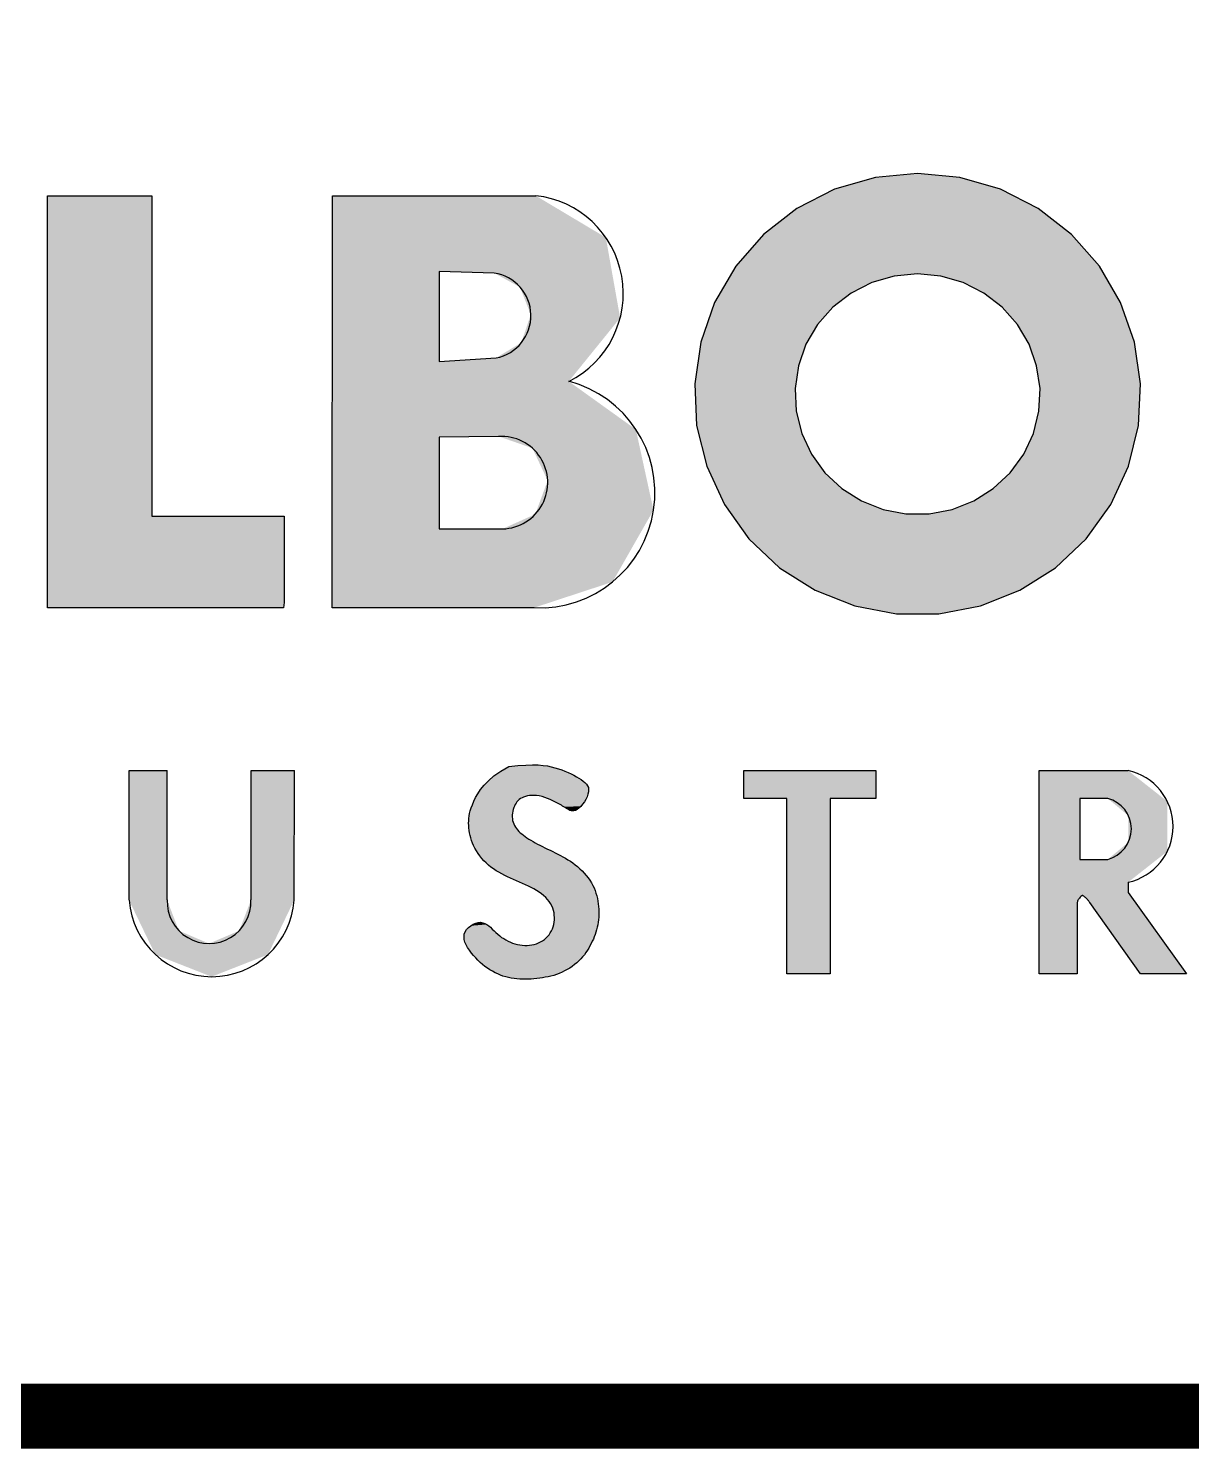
# Model space of a CAD drawing. Header units: feet. Extents: x -46890 to -45898, y -3252 to -1955.
# Drawn here: x -46049.26 to -46040.35, y -2241.33 to -2230.46 of the extents above; entities that cross this region are included whole.
import ezdxf

# ---------------------------------------------------------------- set-up
doc = ezdxf.new("R2010")
doc.units = ezdxf.units.FT
doc.header["$MEASUREMENT"] = 0
doc.layers.add('62_FORMATO', color=2, linetype='Continuous')
doc.layers.add('FORMATO', color=8, linetype='Continuous')

# ---------------------------------------------------------------- blocks, each defined once
blk = doc.blocks.new('*U20')
at = {"layer": 'FORMATO', "linetype": 'Continuous', "extrusion": (0, 0, -1)}
for points in [[(-213.6582, 7.592), (-213.506, 8.1089), (-213.6582, 8.1089)], [(-213.506, 8.1089), (-213.6582, 7.592), (-213.506, 7.592)], [(-214.1656, 7.592), (-213.993, 8.1089), (-214.1659, 8.1089)], [(-213.993, 8.1089), (-214.1656, 7.592), (-213.993, 7.592)], [(-214.9895, 8.1058), (-215.2584, 8.1009), (-214.9628, 8.0869)], [(-215.0214, 8.125), (-215.1913, 8.1238), (-214.9895, 8.1058)], [(-215.1913, 8.1238), (-215.2056, 8.12), (-214.9895, 8.1058)], [(-215.2056, 8.12), (-215.2195, 8.1158), (-214.9895, 8.1058)], [(-215.2195, 8.1158), (-215.2329, 8.1112), (-214.9895, 8.1058)], [(-215.2329, 8.1112), (-215.2459, 8.1062), (-214.9895, 8.1058)], [(-215.2459, 8.1062), (-215.2584, 8.1009), (-214.9895, 8.1058)], [(-215.0583, 8.1284), (-215.176, 8.1268), (-215.0214, 8.125)], [(-215.176, 8.1268), (-215.1913, 8.1238), (-215.0214, 8.125)], [(-215.0897, 8.1304), (-215.1589, 8.1292), (-215.0583, 8.1284)], [(-215.1589, 8.1292), (-215.176, 8.1268), (-215.0583, 8.1284)], [(-215.1165, 8.1311), (-215.1393, 8.1306), (-215.0897, 8.1304)], [(-215.1393, 8.1306), (-215.1589, 8.1292), (-215.0897, 8.1304)], [(-215.9597, 8.1089), (-216.1321, 7.9973), (-215.9597, 7.9973)], [(-216.1321, 7.9973), (-215.9597, 8.1089), (-216.4873, 8.1089)], [(-216.4873, 8.1089), (-216.3049, 7.9973), (-216.1321, 7.9973)], [(-216.4873, 8.1089), (-216.4873, 7.9973), (-216.3049, 7.9973)], [(-217.1385, 8.1089), (-217.3008, 7.9973), (-217.1385, 7.2972)], [(-217.3008, 7.9973), (-217.1385, 8.1089), (-217.4936, 8.1089)], [(-217.4936, 8.1089), (-217.4125, 7.9973), (-217.3008, 7.9973)], [(-217.4936, 8.1089), (-217.6504, 7.9855), (-217.4125, 7.9973)], [(-214.9233, 8.0502), (-215.3364, 8.0479), (-214.9091, 8.0328)], [(-215.3364, 8.0479), (-215.3393, 8.0406), (-214.9091, 8.0328)], [(-214.941, 8.0683), (-215.3192, 8.0668), (-214.9233, 8.0502)], [(-215.3192, 8.0668), (-215.3262, 8.0608), (-214.9233, 8.0502)], [(-215.3262, 8.0608), (-215.3319, 8.0546), (-214.9233, 8.0502)], [(-215.3319, 8.0546), (-215.3364, 8.0479), (-214.9233, 8.0502)], [(-214.9628, 8.0869), (-215.2923, 8.084), (-214.941, 8.0683)], [(-215.2923, 8.084), (-215.3021, 8.0783), (-214.941, 8.0683)], [(-215.3021, 8.0783), (-215.3111, 8.0726), (-214.941, 8.0683)], [(-215.3111, 8.0726), (-215.3192, 8.0668), (-214.941, 8.0683)], [(-215.2584, 8.1009), (-215.2704, 8.0954), (-214.9628, 8.0869)], [(-215.2704, 8.0954), (-215.2817, 8.0898), (-214.9628, 8.0869)], [(-215.2817, 8.0898), (-215.2923, 8.084), (-214.9628, 8.0869)], [(-214.8892, 8.0004), (-215.0745, 7.9998), (-214.8822, 7.9858)], [(-215.0745, 7.9998), (-215.0686, 7.9965), (-214.8822, 7.9858)], [(-215.0686, 7.9965), (-215.0633, 7.9928), (-214.8822, 7.9858)], [(-215.0633, 7.9928), (-215.0585, 7.9886), (-214.8822, 7.9858)], [(-214.8979, 8.0161), (-215.1137, 8.0093), (-214.8892, 8.0004)], [(-215.1137, 8.0093), (-215.1047, 8.0085), (-214.8892, 8.0004)], [(-215.1047, 8.0085), (-215.0962, 8.0071), (-214.8892, 8.0004)], [(-215.0962, 8.0071), (-215.0883, 8.0051), (-214.8892, 8.0004)], [(-215.0883, 8.0051), (-215.0811, 8.0027), (-214.8892, 8.0004)], [(-215.0811, 8.0027), (-215.0745, 7.9998), (-214.8892, 8.0004)], [(-214.9091, 8.0328), (-215.3407, 8.0326), (-214.8979, 8.0161)], [(-215.3407, 8.0326), (-215.3404, 8.0239), (-214.8979, 8.0161)], [(-215.3404, 8.0239), (-215.3382, 8.0143), (-214.8979, 8.0161)], [(-214.8979, 8.0161), (-215.3382, 8.0143), (-215.1232, 8.0094)], [(-214.8979, 8.0161), (-215.1232, 8.0094), (-215.1137, 8.0093)], [(-215.3393, 8.0406), (-215.3407, 8.0326), (-214.9091, 8.0328)], [(-215.3382, 8.0143), (-215.3345, 8.0041), (-215.1232, 8.0094)], [(-215.1232, 8.0094), (-215.3345, 8.0041), (-215.1332, 8.0087)], [(-215.1332, 8.0087), (-215.3345, 8.0041), (-215.1435, 8.0072)], [(-215.1435, 8.0072), (-215.3345, 8.0041), (-215.1542, 8.0048)], [(-215.1542, 8.0048), (-215.3345, 8.0041), (-215.1652, 8.0014)], [(-215.3345, 8.0041), (-215.3295, 7.9938), (-215.1652, 8.0014)], [(-215.1652, 8.0014), (-215.3295, 7.9938), (-215.1763, 7.9973)], [(-215.1763, 7.9973), (-215.3295, 7.9938), (-215.1872, 7.9927)], [(-215.3295, 7.9938), (-215.3235, 7.9837), (-215.1872, 7.9927)], [(-215.1872, 7.9927), (-215.3235, 7.9837), (-215.1977, 7.9879)], [(-216.3049, 7.9973), (-216.3046, 7.2973), (-216.1321, 7.2973)], [(-216.1321, 7.9973), (-216.3049, 7.9973), (-216.1321, 7.2973)], [(-217.3008, 7.9973), (-217.3008, 7.977), (-217.1385, 7.2972)], [(-217.4125, 7.9973), (-217.6504, 7.9855), (-217.4947, 7.929)], [(-214.8657, 7.9375), (-215.0358, 7.9314), (-214.8638, 7.9273)], [(-214.8684, 7.9483), (-215.0378, 7.9464), (-214.8657, 7.9375)], [(-215.0378, 7.9464), (-215.0365, 7.939), (-214.8657, 7.9375)], [(-215.0365, 7.939), (-215.0358, 7.9314), (-214.8657, 7.9375)], [(-214.8719, 7.9599), (-215.0395, 7.9537), (-214.8684, 7.9483)], [(-215.0395, 7.9537), (-215.0378, 7.9464), (-214.8684, 7.9483)], [(-214.8765, 7.9723), (-215.0442, 7.9672), (-214.8719, 7.9599)], [(-215.0442, 7.9672), (-215.0417, 7.9606), (-214.8719, 7.9599)], [(-215.0417, 7.9606), (-215.0395, 7.9537), (-214.8719, 7.9599)], [(-214.8822, 7.9858), (-215.0542, 7.984), (-214.8765, 7.9723)], [(-215.0542, 7.984), (-215.0505, 7.9788), (-214.8765, 7.9723)], [(-215.0505, 7.9788), (-215.0472, 7.9733), (-214.8765, 7.9723)], [(-215.0472, 7.9733), (-215.0442, 7.9672), (-214.8765, 7.9723)], [(-215.0585, 7.9886), (-215.0542, 7.984), (-214.8822, 7.9858)], [(-215.1977, 7.9879), (-215.3235, 7.9837), (-215.2076, 7.9829)], [(-215.3235, 7.9837), (-215.3168, 7.9741), (-215.2076, 7.9829)], [(-215.2076, 7.9829), (-215.3168, 7.9741), (-215.2167, 7.9781)], [(-215.2167, 7.9781), (-215.3168, 7.9741), (-215.2247, 7.9737)], [(-215.3168, 7.9741), (-215.3096, 7.9655), (-215.2247, 7.9737)], [(-215.2247, 7.9737), (-215.3096, 7.9655), (-215.2315, 7.97)], [(-215.2315, 7.97), (-215.3096, 7.9655), (-215.2368, 7.967)], [(-215.2368, 7.967), (-215.3096, 7.9655), (-215.2409, 7.9647)], [(-215.3096, 7.9655), (-215.3023, 7.9583), (-215.2409, 7.9647)], [(-215.2409, 7.9647), (-215.3023, 7.9583), (-215.244, 7.9629)], [(-215.244, 7.9629), (-215.3023, 7.9583), (-215.2465, 7.9614)], [(-215.2465, 7.9614), (-215.3023, 7.9583), (-215.2485, 7.9602)], [(-215.2485, 7.9602), (-215.3023, 7.9583), (-215.2503, 7.9589)], [(-215.2503, 7.9589), (-215.3023, 7.9583), (-215.2523, 7.9576)], [(-215.3023, 7.9583), (-215.2951, 7.9528), (-215.2523, 7.9576)], [(-215.2523, 7.9576), (-215.2951, 7.9528), (-215.2548, 7.9559)], [(-215.2548, 7.9559), (-215.2951, 7.9528), (-215.2578, 7.9538)], [(-215.2578, 7.9538), (-215.2951, 7.9528), (-215.2614, 7.9515)], [(-215.2951, 7.9528), (-215.2883, 7.9492), (-215.2614, 7.9515)], [(-215.2614, 7.9515), (-215.2883, 7.9492), (-215.2657, 7.9495)], [(-215.2657, 7.9495), (-215.2883, 7.9492), (-215.2706, 7.9479)], [(-215.2883, 7.9492), (-215.2819, 7.9474), (-215.2706, 7.9479)], [(-215.2706, 7.9479), (-215.2819, 7.9474), (-215.276, 7.9471)], [(-217.3008, 7.977), (-217.3008, 7.7538), (-217.1385, 7.2972)], [(-217.6504, 7.9855), (-217.6504, 7.7859), (-217.4947, 7.929)], [(-214.8619, 7.9079), (-215.0389, 7.9023), (-214.8617, 7.8984)], [(-215.0389, 7.9023), (-215.0413, 7.8957), (-214.8617, 7.8984)], [(-214.8617, 7.8984), (-215.0413, 7.8957), (-214.8619, 7.8889)], [(-214.8626, 7.9175), (-215.036, 7.9165), (-214.8619, 7.9079)], [(-215.036, 7.9165), (-215.0371, 7.9093), (-214.8619, 7.9079)], [(-215.0371, 7.9093), (-215.0389, 7.9023), (-214.8619, 7.9079)], [(-215.0413, 7.8957), (-215.0443, 7.8893), (-214.8619, 7.8889)], [(-215.0443, 7.8893), (-215.0479, 7.8832), (-214.8619, 7.8889)], [(-214.8619, 7.8889), (-215.0479, 7.8832), (-214.8625, 7.8792)], [(-215.0479, 7.8832), (-215.0521, 7.8773), (-214.8625, 7.8792)], [(-214.8625, 7.8792), (-215.0521, 7.8773), (-214.8635, 7.8695)], [(-214.8638, 7.9273), (-215.0356, 7.9239), (-214.8626, 7.9175)], [(-215.0356, 7.9239), (-215.036, 7.9165), (-214.8626, 7.9175)], [(-215.0521, 7.8773), (-215.0568, 7.8716), (-214.8635, 7.8695)], [(-215.0358, 7.9314), (-215.0356, 7.9239), (-214.8638, 7.9273)], [(-217.4947, 7.929), (-217.6504, 7.7859), (-217.4947, 7.8221)], [(-215.0568, 7.8716), (-215.0619, 7.866), (-214.8635, 7.8695)], [(-214.8635, 7.8695), (-215.0619, 7.866), (-214.865, 7.8597)], [(-215.0619, 7.866), (-215.0675, 7.8606), (-214.865, 7.8597)], [(-215.0675, 7.8606), (-215.0735, 7.8554), (-214.865, 7.8597)], [(-214.865, 7.8597), (-215.0735, 7.8554), (-214.8671, 7.8497)], [(-215.0735, 7.8554), (-215.08, 7.8502), (-214.8671, 7.8497)], [(-215.08, 7.8502), (-215.0868, 7.8451), (-214.8671, 7.8497)], [(-214.8671, 7.8497), (-215.0868, 7.8451), (-214.8697, 7.8397)], [(-215.0868, 7.8451), (-215.0941, 7.8401), (-214.8697, 7.8397)], [(-215.0941, 7.8401), (-215.1018, 7.8351), (-214.8697, 7.8397)], [(-214.8697, 7.8397), (-215.1018, 7.8351), (-214.8729, 7.8296)], [(-215.1018, 7.8351), (-215.1098, 7.8302), (-214.8729, 7.8296)], [(-215.1098, 7.8302), (-215.1183, 7.8253), (-214.8729, 7.8296)], [(-214.8729, 7.8296), (-215.1183, 7.8253), (-214.8768, 7.8193)], [(-215.1183, 7.8253), (-215.1272, 7.8204), (-214.8768, 7.8193)], [(-215.1272, 7.8204), (-215.1364, 7.8155), (-214.8768, 7.8193)], [(-217.4947, 7.8221), (-217.6504, 7.7859), (-217.4125, 7.7538)], [(-214.8768, 7.8193), (-215.1364, 7.8155), (-214.8814, 7.8089)], [(-215.1364, 7.8155), (-215.146, 7.8106), (-214.8814, 7.8089)], [(-215.146, 7.8106), (-215.1559, 7.8056), (-214.8814, 7.8089)], [(-214.8814, 7.8089), (-215.1559, 7.8056), (-214.8867, 7.7985)], [(-215.1559, 7.8056), (-215.166, 7.8006), (-214.8867, 7.7985)], [(-215.166, 7.8006), (-215.1763, 7.7956), (-214.8867, 7.7985)], [(-214.8867, 7.7985), (-215.1763, 7.7956), (-214.8926, 7.7882)], [(-215.1763, 7.7956), (-215.1866, 7.7905), (-214.8926, 7.7882)], [(-215.1866, 7.7905), (-215.197, 7.7854), (-214.8926, 7.7882)], [(-214.8926, 7.7882), (-215.197, 7.7854), (-214.8992, 7.7779)], [(-215.197, 7.7854), (-215.2074, 7.7803), (-214.8992, 7.7779)], [(-215.2074, 7.7803), (-215.2177, 7.7751), (-214.8992, 7.7779)], [(-214.8992, 7.7779), (-215.2177, 7.7751), (-214.9064, 7.7679)], [(-215.2177, 7.7751), (-215.2279, 7.7698), (-214.9064, 7.7679)], [(-215.2279, 7.7698), (-215.238, 7.7644), (-214.9064, 7.7679)], [(-214.9064, 7.7679), (-215.238, 7.7644), (-214.9141, 7.7582)], [(-215.238, 7.7644), (-215.248, 7.7587), (-214.9141, 7.7582)], [(-217.6504, 7.7859), (-217.4936, 7.6625), (-217.4125, 7.7538)], [(-215.248, 7.7587), (-215.2579, 7.7527), (-214.9141, 7.7582)], [(-214.9141, 7.7582), (-215.2579, 7.7527), (-214.9225, 7.7488)], [(-215.2579, 7.7527), (-215.2677, 7.7465), (-214.9225, 7.7488)], [(-214.9225, 7.7488), (-215.2677, 7.7465), (-214.9313, 7.7399)], [(-215.2677, 7.7465), (-215.2773, 7.7398), (-214.9313, 7.7399)], [(-214.9313, 7.7399), (-215.2773, 7.7398), (-214.9407, 7.7315)], [(-215.2773, 7.7398), (-215.2869, 7.7326), (-214.9407, 7.7315)], [(-215.2869, 7.7326), (-215.2963, 7.7249), (-214.9407, 7.7315)], [(-214.9407, 7.7315), (-215.2963, 7.7249), (-214.9505, 7.7236)], [(-215.2963, 7.7249), (-215.3055, 7.7168), (-214.9505, 7.7236)], [(-214.9505, 7.7236), (-215.3055, 7.7168), (-214.9608, 7.7162)], [(-215.3055, 7.7168), (-215.3144, 7.7082), (-214.9608, 7.7162)], [(-214.9608, 7.7162), (-215.3144, 7.7082), (-214.9714, 7.7092)], [(-214.9714, 7.7092), (-215.3144, 7.7082), (-214.9824, 7.7026)], [(-215.3144, 7.7082), (-215.323, 7.6993), (-214.9824, 7.7026)], [(-217.3008, 7.7538), (-217.2938, 7.5911), (-217.1385, 7.2972)], [(-217.3008, 7.7538), (-217.2973, 7.5969), (-217.2938, 7.5911)], [(-217.4125, 7.7538), (-217.3038, 7.6044), (-217.2973, 7.5969)], [(-217.3008, 7.7538), (-217.4125, 7.7538), (-217.2973, 7.5969)], [(-217.4125, 7.7538), (-217.3115, 7.6107), (-217.3038, 7.6044)], [(-217.4125, 7.7538), (-217.4936, 7.6625), (-217.3115, 7.6107)], [(-214.9824, 7.7026), (-215.323, 7.6993), (-214.9937, 7.6963)], [(-215.323, 7.6993), (-215.3311, 7.69), (-214.9937, 7.6963)], [(-214.9937, 7.6963), (-215.3311, 7.69), (-215.0052, 7.6904)], [(-215.0052, 7.6904), (-215.3311, 7.69), (-215.0169, 7.6847)], [(-215.3311, 7.69), (-215.3387, 7.6805), (-215.0169, 7.6847)], [(-215.0169, 7.6847), (-215.3387, 7.6805), (-215.0288, 7.6792)], [(-215.3387, 7.6805), (-215.3457, 7.6707), (-215.0288, 7.6792)], [(-215.0288, 7.6792), (-215.3457, 7.6707), (-215.0408, 7.6739)], [(-215.0408, 7.6739), (-215.3457, 7.6707), (-215.0528, 7.6687)], [(-215.3457, 7.6707), (-215.3519, 7.6607), (-215.0528, 7.6687)], [(-215.0528, 7.6687), (-215.3519, 7.6607), (-215.0648, 7.6635)], [(-215.0648, 7.6635), (-215.3519, 7.6607), (-215.0768, 7.6583)], [(-215.3519, 7.6607), (-215.3575, 7.6506), (-215.0768, 7.6583)], [(-215.0768, 7.6583), (-215.3575, 7.6506), (-215.0885, 7.6531)], [(-215.0885, 7.6531), (-215.3575, 7.6506), (-215.1, 7.6477)], [(-215.3575, 7.6506), (-215.3623, 7.6403), (-215.1, 7.6477)], [(-217.4936, 7.6625), (-217.4936, 7.6219), (-217.3115, 7.6107)], [(-215.1, 7.6477), (-215.3623, 7.6403), (-215.1113, 7.6421)], [(-215.1113, 7.6421), (-215.3623, 7.6403), (-215.1222, 7.6362)], [(-215.3623, 7.6403), (-215.3664, 7.6299), (-215.1222, 7.6362)], [(-215.1222, 7.6362), (-215.3664, 7.6299), (-215.1326, 7.63)], [(-215.1326, 7.63), (-215.3664, 7.6299), (-215.1426, 7.6235)], [(-215.3664, 7.6299), (-215.37, 7.6194), (-215.1426, 7.6235)], [(-215.1426, 7.6235), (-215.37, 7.6194), (-215.152, 7.6168)], [(-215.37, 7.6194), (-215.3729, 7.6088), (-215.152, 7.6168)], [(-215.152, 7.6168), (-215.3729, 7.6088), (-215.1608, 7.6096)], [(-215.1608, 7.6096), (-215.3729, 7.6088), (-215.1689, 7.6022)], [(-215.3729, 7.6088), (-215.3753, 7.5982), (-215.1689, 7.6022)], [(-215.1689, 7.6022), (-215.3753, 7.5982), (-215.1763, 7.5943)], [(-215.3753, 7.5982), (-215.3773, 7.5875), (-215.1763, 7.5943)], [(-215.1763, 7.5943), (-215.3773, 7.5875), (-215.1828, 7.5861)], [(-217.4936, 7.6219), (-217.3188, 7.6056), (-217.3115, 7.6107)], [(-217.4936, 7.6219), (-217.727, 7.2972), (-217.3188, 7.6056)], [(-217.3188, 7.6056), (-217.727, 7.2972), (-217.3256, 7.6001)], [(-217.3256, 7.6001), (-217.727, 7.2972), (-217.3298, 7.596)], [(-217.3298, 7.596), (-217.727, 7.2972), (-217.3337, 7.5917)], [(-213.506, 7.592), (-213.705, 7.4696), (-213.6109, 7.3743)], [(-213.6582, 7.592), (-213.705, 7.4696), (-213.506, 7.592)], [(-213.993, 7.592), (-214.0607, 7.3743), (-213.9462, 7.4696)], [(-214.1656, 7.592), (-214.0607, 7.3743), (-213.993, 7.592)], [(-215.3773, 7.5875), (-215.3788, 7.5768), (-215.1828, 7.5861)], [(-215.1828, 7.5861), (-215.3788, 7.5768), (-215.1884, 7.5775)], [(-215.1884, 7.5775), (-215.3788, 7.5768), (-215.1932, 7.5686)], [(-215.3788, 7.5768), (-215.38, 7.5661), (-215.1932, 7.5686)], [(-215.1932, 7.5686), (-215.38, 7.5661), (-215.197, 7.5594)], [(-215.38, 7.5661), (-215.3807, 7.5553), (-215.197, 7.5594)], [(-215.197, 7.5594), (-215.3807, 7.5553), (-215.2001, 7.5501)], [(-215.3807, 7.5553), (-215.3811, 7.5446), (-215.2001, 7.5501)], [(-215.2001, 7.5501), (-215.3811, 7.5446), (-215.2023, 7.5406)], [(-215.3811, 7.5446), (-215.3811, 7.534), (-215.2023, 7.5406)], [(-215.2023, 7.5406), (-215.3811, 7.534), (-215.2037, 7.5311)], [(-217.2938, 7.5911), (-217.2915, 7.5848), (-217.1385, 7.2972)], [(-217.2915, 7.5848), (-217.2905, 7.578), (-217.1385, 7.2972)], [(-217.2905, 7.578), (-217.2907, 7.5712), (-217.1385, 7.2972)], [(-217.2907, 7.5712), (-217.2907, 7.297), (-217.1385, 7.2972)], [(-217.3337, 7.5917), (-217.727, 7.2972), (-217.3373, 7.587)], [(-217.3373, 7.587), (-217.727, 7.2972), (-217.3405, 7.5821)], [(-217.3405, 7.5821), (-217.727, 7.2972), (-217.543, 7.2972)], [(-214.8613, 7.4822), (-214.9561, 7.4762), (-214.8538, 7.4741)], [(-214.87, 7.4893), (-214.9419, 7.4892), (-214.8613, 7.4822)], [(-214.9419, 7.4892), (-214.9491, 7.483), (-214.8613, 7.4822)], [(-214.9491, 7.483), (-214.9561, 7.4762), (-214.8613, 7.4822)], [(-214.8797, 7.495), (-214.9346, 7.4946), (-214.87, 7.4893)], [(-214.9346, 7.4946), (-214.9419, 7.4892), (-214.87, 7.4893)], [(-214.8897, 7.4993), (-214.9268, 7.4989), (-214.8797, 7.495)], [(-214.9268, 7.4989), (-214.9346, 7.4946), (-214.8797, 7.495)], [(-214.8998, 7.502), (-214.9185, 7.5017), (-214.8897, 7.4993)], [(-214.9185, 7.5017), (-214.9268, 7.4989), (-214.8897, 7.4993)], [(-214.9095, 7.5028), (-214.9185, 7.5017), (-214.8998, 7.502)], [(-215.199, 7.4852), (-215.375, 7.4831), (-215.1958, 7.4767)], [(-215.375, 7.4831), (-215.3726, 7.4735), (-215.1958, 7.4767)], [(-215.2014, 7.494), (-215.377, 7.4929), (-215.199, 7.4852)], [(-215.377, 7.4929), (-215.375, 7.4831), (-215.199, 7.4852)], [(-215.2031, 7.503), (-215.3787, 7.5029), (-215.2014, 7.494)], [(-215.3787, 7.5029), (-215.377, 7.4929), (-215.2014, 7.494)], [(-215.2041, 7.5122), (-215.3787, 7.5029), (-215.2031, 7.503)], [(-215.3811, 7.534), (-215.3807, 7.5235), (-215.2037, 7.5311)], [(-215.2037, 7.5311), (-215.3807, 7.5235), (-215.2043, 7.5216)], [(-215.2043, 7.5216), (-215.3799, 7.5131), (-215.2041, 7.5122)], [(-215.3799, 7.5131), (-215.3787, 7.5029), (-215.2041, 7.5122)], [(-215.3807, 7.5235), (-215.3799, 7.5131), (-215.2043, 7.5216)], [(-213.705, 7.4696), (-213.8256, 7.4183), (-213.6109, 7.3743)], [(-213.9462, 7.4696), (-214.0607, 7.3743), (-213.8256, 7.4183)], [(-214.9778, 7.4555), (-214.9855, 7.4492), (-214.843, 7.4453)], [(-214.8443, 7.4555), (-214.9778, 7.4555), (-214.843, 7.4453)], [(-214.9855, 7.4492), (-214.9935, 7.4432), (-214.843, 7.4453)], [(-214.843, 7.4453), (-214.9935, 7.4432), (-214.8439, 7.4348)], [(-214.9935, 7.4432), (-215.0018, 7.4377), (-214.8439, 7.4348)], [(-215.0018, 7.4377), (-215.0104, 7.4327), (-214.8439, 7.4348)], [(-214.8439, 7.4348), (-215.0104, 7.4327), (-214.8468, 7.424)], [(-214.848, 7.4652), (-214.9703, 7.4622), (-214.8443, 7.4555)], [(-214.9703, 7.4622), (-214.9778, 7.4555), (-214.8443, 7.4555)], [(-215.0104, 7.4327), (-215.0191, 7.4281), (-214.8468, 7.424)], [(-215.0191, 7.4281), (-215.0281, 7.4239), (-214.8468, 7.424)], [(-214.8468, 7.424), (-215.0281, 7.4239), (-214.8514, 7.4131)], [(-214.8538, 7.4741), (-214.9631, 7.4692), (-214.848, 7.4652)], [(-214.9631, 7.4692), (-214.9703, 7.4622), (-214.848, 7.4652)], [(-215.0281, 7.4239), (-215.0373, 7.4203), (-214.8514, 7.4131)], [(-214.9561, 7.4762), (-214.9631, 7.4692), (-214.8538, 7.4741)], [(-215.1486, 7.4249), (-215.3506, 7.4183), (-215.1404, 7.4209)], [(-215.1564, 7.4295), (-215.3551, 7.4274), (-215.1486, 7.4249)], [(-215.3551, 7.4274), (-215.3506, 7.4183), (-215.1486, 7.4249)], [(-215.1637, 7.4347), (-215.3551, 7.4274), (-215.1564, 7.4295)], [(-215.1705, 7.4404), (-215.3592, 7.4365), (-215.1637, 7.4347)], [(-215.3592, 7.4365), (-215.3551, 7.4274), (-215.1637, 7.4347)], [(-215.1768, 7.4468), (-215.363, 7.4456), (-215.1705, 7.4404)], [(-215.363, 7.4456), (-215.3592, 7.4365), (-215.1705, 7.4404)], [(-215.1825, 7.4536), (-215.363, 7.4456), (-215.1768, 7.4468)], [(-215.1876, 7.4609), (-215.3666, 7.4548), (-215.1825, 7.4536)], [(-215.3666, 7.4548), (-215.363, 7.4456), (-215.1825, 7.4536)], [(-215.192, 7.4686), (-215.3697, 7.4641), (-215.1876, 7.4609)], [(-215.3697, 7.4641), (-215.3666, 7.4548), (-215.1876, 7.4609)], [(-215.1958, 7.4767), (-215.3726, 7.4735), (-215.192, 7.4686)], [(-215.3726, 7.4735), (-215.3697, 7.4641), (-215.192, 7.4686)], [(-213.8256, 7.4183), (-214.0607, 7.3743), (-213.6109, 7.3743)], [(-214.0607, 7.3743), (-213.8358, 7.2861), (-213.6109, 7.3743)], [(-215.0373, 7.4203), (-215.0468, 7.4173), (-214.8514, 7.4131)], [(-215.0468, 7.4173), (-215.0563, 7.4148), (-214.8514, 7.4131)], [(-215.0563, 7.4148), (-215.066, 7.4129), (-214.8514, 7.4131)], [(-214.8514, 7.4131), (-215.066, 7.4129), (-214.8574, 7.4021)], [(-215.066, 7.4129), (-215.0757, 7.4116), (-214.8574, 7.4021)], [(-215.0757, 7.4116), (-215.0854, 7.4109), (-214.8574, 7.4021)], [(-215.0951, 7.4109), (-215.3459, 7.4093), (-214.8574, 7.4021)], [(-215.0854, 7.4109), (-215.0951, 7.4109), (-214.8574, 7.4021)], [(-215.3459, 7.4093), (-215.3409, 7.4002), (-214.8574, 7.4021)], [(-214.8574, 7.4021), (-215.3409, 7.4002), (-214.8644, 7.3913)], [(-215.3409, 7.4002), (-215.3355, 7.3912), (-214.8644, 7.3913)], [(-214.8644, 7.3913), (-215.3355, 7.3912), (-214.8723, 7.3808)], [(-215.3355, 7.3912), (-215.3297, 7.3824), (-214.8723, 7.3808)], [(-215.3297, 7.3824), (-215.3235, 7.3737), (-214.8723, 7.3808)], [(-214.8723, 7.3808), (-215.3235, 7.3737), (-214.8807, 7.3706)], [(-215.3235, 7.3737), (-215.3168, 7.3651), (-214.8807, 7.3706)], [(-214.8807, 7.3706), (-215.3168, 7.3651), (-214.8895, 7.3609)], [(-215.1046, 7.4115), (-215.3459, 7.4093), (-215.0951, 7.4109)], [(-215.1139, 7.4128), (-215.3459, 7.4093), (-215.1046, 7.4115)], [(-215.1231, 7.4148), (-215.3459, 7.4093), (-215.1139, 7.4128)], [(-215.1319, 7.4175), (-215.3459, 7.4093), (-215.1231, 7.4148)], [(-215.1404, 7.4209), (-215.3506, 7.4183), (-215.1319, 7.4175)], [(-215.3506, 7.4183), (-215.3459, 7.4093), (-215.1319, 7.4175)], [(-215.3168, 7.3651), (-215.3095, 7.3569), (-214.8895, 7.3609)], [(-214.8895, 7.3609), (-215.3095, 7.3569), (-214.8985, 7.3516)], [(-215.3095, 7.3569), (-215.3018, 7.3489), (-214.8985, 7.3516)], [(-214.8985, 7.3516), (-215.3018, 7.3489), (-214.9077, 7.3429)], [(-215.3018, 7.3489), (-215.2934, 7.3412), (-214.9077, 7.3429)], [(-214.9077, 7.3429), (-215.2934, 7.3412), (-214.9171, 7.3348)], [(-215.2934, 7.3412), (-215.2845, 7.3339), (-214.9171, 7.3348)], [(-214.9171, 7.3348), (-215.2845, 7.3339), (-214.9268, 7.3271)], [(-215.2845, 7.3339), (-215.2751, 7.327), (-214.9268, 7.3271)], [(-214.9268, 7.3271), (-215.2751, 7.327), (-214.9366, 7.32)], [(-215.2751, 7.327), (-215.2653, 7.3205), (-214.9366, 7.32)], [(-215.2653, 7.3205), (-215.2551, 7.3145), (-214.9366, 7.32)], [(-214.9366, 7.32), (-215.2551, 7.3145), (-214.9466, 7.3134)], [(-215.2551, 7.3145), (-215.2447, 7.3089), (-214.9466, 7.3134)], [(-214.9466, 7.3134), (-215.2447, 7.3089), (-214.9568, 7.3074)], [(-215.2447, 7.3089), (-215.234, 7.3038), (-214.9568, 7.3074)], [(-214.9568, 7.3074), (-215.234, 7.3038), (-214.9671, 7.3019)], [(-215.234, 7.3038), (-215.2232, 7.2992), (-214.9671, 7.3019)], [(-214.9671, 7.3019), (-215.2232, 7.2992), (-214.9775, 7.297)], [(-215.2232, 7.2992), (-215.2122, 7.2951), (-214.9775, 7.297)], [(-214.9775, 7.297), (-215.2122, 7.2951), (-214.9881, 7.2926)], [(-215.2122, 7.2951), (-215.2012, 7.2915), (-214.9881, 7.2926)], [(-214.9881, 7.2926), (-215.2012, 7.2915), (-214.9988, 7.2888)], [(-215.2012, 7.2915), (-215.19, 7.2884), (-214.9988, 7.2888)], [(-214.9988, 7.2888), (-215.19, 7.2884), (-215.0096, 7.2855)], [(-215.19, 7.2884), (-215.1788, 7.2858), (-215.0096, 7.2855)], [(-215.1788, 7.2858), (-215.1676, 7.2835), (-215.0096, 7.2855)], [(-215.0096, 7.2855), (-215.1676, 7.2835), (-215.0205, 7.2827)], [(-215.1676, 7.2835), (-215.1562, 7.2815), (-215.0205, 7.2827)], [(-215.0205, 7.2827), (-215.1562, 7.2815), (-215.0316, 7.2804)], [(-215.1562, 7.2815), (-215.1449, 7.2799), (-215.0316, 7.2804)], [(-215.0316, 7.2804), (-215.1449, 7.2799), (-215.0427, 7.2785)], [(-215.1449, 7.2799), (-215.1335, 7.2785), (-215.0427, 7.2785)], [(-215.0427, 7.2785), (-215.1221, 7.2774), (-215.0539, 7.2772)], [(-215.1335, 7.2785), (-215.1221, 7.2774), (-215.0427, 7.2785)], [(-215.1221, 7.2774), (-215.1106, 7.2765), (-215.0539, 7.2772)], [(-215.0539, 7.2772), (-215.1106, 7.2765), (-215.0651, 7.2763)], [(-215.1106, 7.2765), (-215.0992, 7.276), (-215.0651, 7.2763)], [(-215.0651, 7.2763), (-215.0992, 7.276), (-215.0765, 7.2758)], [(-215.0992, 7.276), (-215.0878, 7.2757), (-215.0765, 7.2758)]]:
    blk.add_solid(points, dxfattribs=at)
blk = doc.blocks.new('*U21')
at = {"layer": 'FORMATO', "linetype": 'Continuous'}
for points in [[(216.6533, 10.4908), (216.4848, 10.4749), (216.8219, 10.4749)], [(216.3223, 10.4277), (216.1718, 10.351), (217.1348, 10.351)], [(216.4848, 10.4749), (216.3223, 10.4277), (216.9843, 10.4277)], [(216.9843, 10.4277), (216.3223, 10.4277), (217.1348, 10.351)], [(216.8219, 10.4749), (216.4848, 10.4749), (216.9843, 10.4277)], [(213.1813, 10.4021), (213.1813, 8.7583), (213.5973, 9.1236)], [(213.5973, 10.4021), (213.1813, 10.4021), (213.5973, 9.1236)], [(214.3177, 10.4021), (214.317, 8.7583), (214.7438, 10.1)], [(215.4093, 10.2353), (215.1295, 10.4021), (214.3177, 10.4021)], [(214.3177, 10.4021), (214.7438, 10.1), (215.4093, 10.2353)], [(216.1718, 10.351), (216.0387, 10.2475), (217.2679, 10.2475)], [(217.1348, 10.351), (216.1718, 10.351), (217.2679, 10.2475)], [(215.4093, 10.2353), (214.7438, 10.1), (214.9636, 10.0936)], [(215.4093, 10.2353), (214.9636, 10.0936), (215.4664, 9.9145)], [(216.0387, 10.2475), (215.9278, 10.121), (217.3788, 10.121)], [(217.2679, 10.2475), (216.0387, 10.2475), (217.3788, 10.121)], [(214.7438, 10.1), (214.317, 8.7583), (214.7439, 9.7413)], [(214.9636, 10.0936), (215.0669, 10.0372), (215.4664, 9.9145)], [(215.9278, 10.121), (215.8432, 9.9761), (216.5607, 10.081)], [(215.9278, 10.121), (216.6533, 10.0897), (217.3788, 10.121)], [(215.9278, 10.121), (216.5607, 10.081), (216.6533, 10.0897)], [(217.3788, 10.121), (216.6533, 10.0897), (216.7459, 10.081)], [(217.3788, 10.121), (216.7459, 10.081), (217.4635, 9.9761)], [(215.0669, 10.0372), (215.1098, 9.9276), (215.4664, 9.9145)], [(216.5607, 10.081), (215.8432, 9.9761), (216.4715, 10.0553)], [(216.4715, 10.0553), (215.8432, 9.9761), (216.3888, 10.0136)], [(216.7459, 10.081), (216.8352, 10.0553), (217.4635, 9.9761)], [(216.8352, 10.0553), (216.9179, 10.0136), (217.4635, 9.9761)], [(215.8432, 9.9761), (215.7878, 9.8179), (216.3156, 9.9572)], [(216.3888, 10.0136), (215.8432, 9.9761), (216.3156, 9.9572)], [(216.9179, 10.0136), (216.991, 9.9572), (217.4635, 9.9761)], [(217.4635, 9.9761), (216.991, 9.9572), (217.5189, 9.8179)], [(215.1098, 9.9276), (215.072, 9.8161), (215.4664, 9.9145)], [(216.3156, 9.9572), (215.7878, 9.8179), (216.2547, 9.8884)], [(216.991, 9.9572), (217.0519, 9.8884), (217.5189, 9.8179)], [(215.4664, 9.9145), (215.072, 9.8161), (215.2614, 9.6614)], [(216.2547, 9.8884), (215.7878, 9.8179), (216.2082, 9.8094)], [(217.0519, 9.8884), (217.0985, 9.8094), (217.5189, 9.8179)], [(215.072, 9.8161), (214.9714, 9.755), (215.2614, 9.6614)], [(215.7878, 9.8179), (215.7637, 9.6522), (216.2082, 9.8094)], [(216.2082, 9.8094), (215.7637, 9.6522), (216.1778, 9.7233)], [(217.5189, 9.8179), (217.0985, 9.8094), (217.543, 9.6522)], [(217.0985, 9.8094), (217.1289, 9.7233), (217.543, 9.6522)], [(214.9714, 9.755), (214.7439, 9.7413), (215.2614, 9.6614)], [(214.7439, 9.7413), (214.317, 8.7583), (214.7436, 9.439)], [(214.7439, 9.7413), (214.7436, 9.439), (215.2614, 9.6614)], [(216.1778, 9.7233), (215.7637, 9.6522), (216.1645, 9.6331)], [(217.1289, 9.7233), (217.1421, 9.6331), (217.543, 9.6522)], [(215.2614, 9.6614), (214.7436, 9.439), (214.9816, 9.4419)], [(215.2614, 9.6614), (214.9816, 9.4419), (215.5292, 9.4694)], [(215.7637, 9.6522), (215.7718, 9.485), (216.1645, 9.6331)], [(216.1645, 9.6331), (215.7718, 9.485), (216.169, 9.5421)], [(217.1421, 9.6331), (217.1377, 9.5421), (217.5349, 9.485)], [(217.543, 9.6522), (217.1421, 9.6331), (217.5349, 9.485)], [(216.169, 9.5421), (215.7718, 9.485), (216.1909, 9.4535)], [(217.1377, 9.5421), (217.1158, 9.4535), (217.5349, 9.485)], [(215.5292, 9.4694), (214.9816, 9.4419), (215.1164, 9.3947)], [(215.5292, 9.4694), (215.1164, 9.3947), (215.5995, 9.1474)], [(215.7718, 9.485), (215.8117, 9.3223), (216.1909, 9.4535)], [(217.5349, 9.485), (217.1158, 9.4535), (217.495, 9.3223)], [(214.7436, 9.439), (214.317, 8.7583), (214.7439, 9.0729)], [(216.1909, 9.4535), (215.8117, 9.3223), (216.2295, 9.3706)], [(217.1158, 9.4535), (217.0771, 9.3706), (217.495, 9.3223)], [(215.1164, 9.3947), (215.1772, 9.2655), (215.5995, 9.1474)], [(216.2295, 9.3706), (215.8117, 9.3223), (216.2835, 9.2964)], [(217.0771, 9.3706), (217.0232, 9.2964), (217.495, 9.3223)], [(215.8117, 9.3223), (215.882, 9.1701), (216.2835, 9.2964)], [(216.2835, 9.2964), (215.882, 9.1701), (216.3508, 9.2335)], [(217.0232, 9.2964), (216.9558, 9.2335), (217.4246, 9.1701)], [(217.495, 9.3223), (217.0232, 9.2964), (217.4246, 9.1701)], [(215.1772, 9.2655), (215.1278, 9.1315), (215.5995, 9.1474)], [(216.3508, 9.2335), (215.882, 9.1701), (216.4291, 9.1842)], [(216.4291, 9.1842), (215.882, 9.1701), (216.5155, 9.1503)], [(216.8776, 9.1842), (216.7912, 9.1503), (217.4246, 9.1701)], [(216.9558, 9.2335), (216.8776, 9.1842), (217.4246, 9.1701)], [(214.1249, 9.1236), (213.1813, 8.7583), (214.1249, 8.7786)], [(213.1813, 8.7583), (214.1249, 9.1236), (213.5973, 9.1236)], [(215.1278, 9.1315), (214.9975, 9.0729), (215.436, 8.8612)], [(215.5995, 9.1474), (215.1278, 9.1315), (215.436, 8.8612)], [(215.882, 9.1701), (215.9802, 9.0337), (216.5155, 9.1503)], [(216.5155, 9.1503), (215.9802, 9.0337), (216.6068, 9.1331)], [(216.6068, 9.1331), (215.9802, 9.0337), (217.3264, 9.0337)], [(216.6998, 9.1331), (216.6068, 9.1331), (217.3264, 9.0337)], [(216.7912, 9.1503), (216.6998, 9.1331), (217.3264, 9.0337)], [(217.4246, 9.1701), (216.7912, 9.1503), (217.3264, 9.0337)], [(214.9975, 9.0729), (214.317, 8.7583), (215.436, 8.8612)], [(214.317, 8.7583), (214.9975, 9.0729), (214.7439, 9.0729)], [(215.9802, 9.0337), (216.1028, 8.9182), (217.3264, 9.0337)], [(217.3264, 9.0337), (216.1028, 8.9182), (217.2039, 8.9182)], [(216.1028, 8.9182), (216.2452, 8.8277), (217.0614, 8.8277)], [(217.2039, 8.9182), (216.1028, 8.9182), (217.0614, 8.8277)], [(215.436, 8.8612), (214.317, 8.7583), (215.1229, 8.7583)], [(216.2452, 8.8277), (216.4024, 8.7655), (217.0614, 8.8277)], [(217.0614, 8.8277), (216.4024, 8.7655), (216.9043, 8.7655)], [(214.1249, 8.7786), (213.1813, 8.7583), (214.1227, 8.7577)], [(216.4024, 8.7655), (216.5687, 8.7338), (216.738, 8.7338)], [(216.9043, 8.7655), (216.4024, 8.7655), (216.738, 8.7338)]]:
    blk.add_solid(points, dxfattribs=at)

msp = doc.modelspace()

# ---------------------------------------------------------------- linework, layer by layer
at = {"layer": '62_FORMATO', "color": 7, "const_width": 0.498}
msp.add_lwpolyline([(-45907.746, -1965.057), (-46291.393, -1965.057), (-46291.393, -2241.084), (-45907.746, -2241.084)], close=True, dxfattribs=at)
at = {"layer": 'FORMATO'}
for p, q in [((-46048.486, -2237.134), (-46048.486, -2236.143)), ((-46048.486, -2236.143), (-46048.194, -2236.143)), ((-46048.194, -2237.134), (-46048.194, -2236.143)), ((-46047.552, -2236.143), (-46047.22, -2236.143)), ((-46047.552, -2237.134), (-46047.552, -2236.143)), ((-46047.221, -2237.134), (-46047.22, -2236.143))]:
    msp.add_line(p, q, dxfattribs=at)
at = {"layer": 'FORMATO', "flags": 128}
for points in [[(-46042.449, -2231.574), (-46042.772, -2231.605), (-46043.084, -2231.695), (-46043.373, -2231.842), (-46043.628, -2232.041), (-46043.841, -2232.283), (-46044.003, -2232.561), (-46044.109, -2232.865), (-46044.155, -2233.183), (-46044.14, -2233.503), (-46044.063, -2233.815), (-46043.928, -2234.107), (-46043.74, -2234.369), (-46043.505, -2234.591), (-46043.232, -2234.764), (-46042.93, -2234.883), (-46042.611, -2234.944), (-46042.287, -2234.944), (-46041.968, -2234.883), (-46041.666, -2234.764), (-46041.393, -2234.591), (-46041.158, -2234.369), (-46040.969, -2234.107), (-46040.835, -2233.815), (-46040.758, -2233.503), (-46040.743, -2233.183), (-46040.789, -2232.865), (-46040.895, -2232.561), (-46041.057, -2232.283), (-46041.27, -2232.041), (-46041.525, -2231.842), (-46041.814, -2231.695), (-46042.126, -2231.605)], [(-46042.449, -2232.343), (-46042.627, -2232.36), (-46042.798, -2232.409), (-46042.956, -2232.489), (-46043.097, -2232.598), (-46043.214, -2232.73), (-46043.303, -2232.881), (-46043.361, -2233.046), (-46043.387, -2233.219), (-46043.378, -2233.394), (-46043.336, -2233.564), (-46043.262, -2233.723), (-46043.158, -2233.865), (-46043.029, -2233.986), (-46042.879, -2234.08), (-46042.713, -2234.145), (-46042.538, -2234.178), (-46042.36, -2234.178), (-46042.185, -2234.145), (-46042.019, -2234.08), (-46041.869, -2233.986), (-46041.74, -2233.865), (-46041.636, -2233.723), (-46041.562, -2233.564), (-46041.52, -2233.394), (-46041.511, -2233.219), (-46041.537, -2233.046), (-46041.595, -2232.881), (-46041.684, -2232.73), (-46041.801, -2232.598), (-46041.941, -2232.489), (-46042.1, -2232.409), (-46042.271, -2232.36)]]:
    msp.add_lwpolyline(points, close=True, dxfattribs=at)
at = {"layer": 'FORMATO'}
for points in [[(-46049.109, -2231.744), (-46048.311, -2231.744), (-46048.311, -2234.197), (-46047.299, -2234.197), (-46047.299, -2234.858), (-46047.303, -2234.898), (-46049.109, -2234.897), (-46049.109, -2231.744)], [(-46045.385, -2234.897), (-46046.93, -2234.897), (-46046.929, -2231.744), (-46045.372, -2231.744)], [(-46046.112, -2232.324), (-46046.112, -2233.012), (-46045.675, -2232.985)], [(-46045.69, -2232.336), (-46046.112, -2232.324)], [(-46045.656, -2233.586), (-46046.112, -2233.591)], [(-46046.112, -2233.591), (-46046.112, -2234.294), (-46045.625, -2234.294)], [(-46045.579, -2236.112), (-46045.509, -2236.106), (-46045.448, -2236.102), (-46045.397, -2236.1), (-46045.353, -2236.101), (-46045.316, -2236.104), (-46045.283, -2236.108), (-46045.253, -2236.114), (-46045.226, -2236.122), (-46045.199, -2236.13), (-46045.173, -2236.138), (-46045.149, -2236.148), (-46045.125, -2236.158), (-46045.102, -2236.169), (-46045.08, -2236.18), (-46045.06, -2236.191), (-46045.041, -2236.202), (-46045.024, -2236.213), (-46045.008, -2236.224), (-46044.995, -2236.235), (-46044.984, -2236.247), (-46044.975, -2236.26), (-46044.969, -2236.274), (-46044.967, -2236.289), (-46044.967, -2236.306), (-46044.972, -2236.324), (-46044.979, -2236.344), (-46044.988, -2236.364), (-46045, -2236.383), (-46045.013, -2236.401), (-46045.026, -2236.418), (-46045.041, -2236.432), (-46045.054, -2236.442), (-46045.067, -2236.449), (-46045.08, -2236.453), (-46045.091, -2236.453), (-46045.101, -2236.452), (-46045.111, -2236.449), (-46045.119, -2236.445), (-46045.126, -2236.44), (-46045.132, -2236.436), (-46045.136, -2236.433), (-46045.14, -2236.431), (-46045.144, -2236.428), (-46045.148, -2236.426), (-46045.152, -2236.423), (-46045.158, -2236.42), (-46045.166, -2236.415), (-46045.176, -2236.409), (-46045.189, -2236.402), (-46045.205, -2236.394), (-46045.222, -2236.385), (-46045.241, -2236.375), (-46045.261, -2236.366), (-46045.282, -2236.357), (-46045.303, -2236.349), (-46045.324, -2236.343), (-46045.345, -2236.338), (-46045.365, -2236.335), (-46045.384, -2236.334), (-46045.402, -2236.334), (-46045.42, -2236.335), (-46045.436, -2236.338), (-46045.451, -2236.342), (-46045.465, -2236.347), (-46045.477, -2236.352), (-46045.489, -2236.358), (-46045.499, -2236.366), (-46045.508, -2236.374), (-46045.516, -2236.383), (-46045.523, -2236.392), (-46045.53, -2236.403), (-46045.535, -2236.415), (-46045.54, -2236.427), (-46045.545, -2236.441), (-46045.548, -2236.455), (-46045.55, -2236.469), (-46045.552, -2236.483), (-46045.552, -2236.498), (-46045.551, -2236.512), (-46045.549, -2236.526), (-46045.546, -2236.539), (-46045.541, -2236.552), (-46045.535, -2236.564), (-46045.528, -2236.576), (-46045.52, -2236.587), (-46045.511, -2236.598), (-46045.502, -2236.609), (-46045.491, -2236.619), (-46045.479, -2236.629), (-46045.467, -2236.639), (-46045.454, -2236.649), (-46045.44, -2236.658), (-46045.425, -2236.668), (-46045.41, -2236.677), (-46045.393, -2236.687), (-46045.376, -2236.696), (-46045.359, -2236.706), (-46045.34, -2236.715), (-46045.321, -2236.725), (-46045.302, -2236.734), (-46045.282, -2236.744), (-46045.262, -2236.754), (-46045.242, -2236.763), (-46045.223, -2236.773), (-46045.203, -2236.783), (-46045.183, -2236.793), (-46045.164, -2236.804), (-46045.145, -2236.815), (-46045.126, -2236.826), (-46045.107, -2236.838), (-46045.088, -2236.851), (-46045.07, -2236.865), (-46045.052, -2236.879), (-46045.034, -2236.895), (-46045.017, -2236.911), (-46045.001, -2236.929), (-46044.985, -2236.946), (-46044.971, -2236.965), (-46044.957, -2236.983), (-46044.945, -2237.003), (-46044.935, -2237.022), (-46044.925, -2237.042), (-46044.917, -2237.062), (-46044.911, -2237.082), (-46044.905, -2237.102), (-46044.9, -2237.122), (-46044.897, -2237.143), (-46044.894, -2237.164), (-46044.892, -2237.184), (-46044.89, -2237.205), (-46044.889, -2237.225), (-46044.889, -2237.246), (-46044.89, -2237.266), (-46044.892, -2237.286), (-46044.894, -2237.305), (-46044.897, -2237.324), (-46044.901, -2237.343), (-46044.906, -2237.362), (-46044.911, -2237.38), (-46044.917, -2237.398), (-46044.924, -2237.415), (-46044.931, -2237.433), (-46044.939, -2237.45), (-46044.948, -2237.467), (-46044.957, -2237.485), (-46044.966, -2237.502), (-46044.977, -2237.519), (-46044.988, -2237.536), (-46045, -2237.553), (-46045.013, -2237.57), (-46045.027, -2237.585), (-46045.041, -2237.601), (-46045.058, -2237.615), (-46045.075, -2237.629), (-46045.093, -2237.643), (-46045.111, -2237.655), (-46045.131, -2237.667), (-46045.151, -2237.677), (-46045.171, -2237.687), (-46045.192, -2237.696), (-46045.213, -2237.704), (-46045.234, -2237.711), (-46045.256, -2237.717), (-46045.277, -2237.722), (-46045.299, -2237.726), (-46045.321, -2237.73), (-46045.342, -2237.733), (-46045.364, -2237.736), (-46045.386, -2237.738), (-46045.408, -2237.739), (-46045.43, -2237.741), (-46045.452, -2237.741), (-46045.474, -2237.741), (-46045.495, -2237.74), (-46045.517, -2237.738), (-46045.538, -2237.736), (-46045.56, -2237.732), (-46045.581, -2237.728), (-46045.602, -2237.722), (-46045.623, -2237.716), (-46045.643, -2237.709), (-46045.663, -2237.7), (-46045.683, -2237.691), (-46045.703, -2237.68), (-46045.723, -2237.669), (-46045.742, -2237.656), (-46045.761, -2237.642), (-46045.779, -2237.628), (-46045.797, -2237.612), (-46045.815, -2237.595), (-46045.832, -2237.578), (-46045.849, -2237.559), (-46045.865, -2237.54), (-46045.88, -2237.519), (-46045.894, -2237.499), (-46045.905, -2237.478), (-46045.914, -2237.457), (-46045.92, -2237.436), (-46045.921, -2237.416), (-46045.919, -2237.396), (-46045.912, -2237.378), (-46045.901, -2237.36), (-46045.886, -2237.345), (-46045.87, -2237.331), (-46045.851, -2237.32), (-46045.832, -2237.312), (-46045.813, -2237.307), (-46045.794, -2237.305), (-46045.777, -2237.308), (-46045.761, -2237.313), (-46045.746, -2237.321), (-46045.732, -2237.332), (-46045.718, -2237.343), (-46045.705, -2237.357), (-46045.691, -2237.37), (-46045.677, -2237.383), (-46045.663, -2237.396), (-46045.648, -2237.408), (-46045.633, -2237.42), (-46045.617, -2237.43), (-46045.6, -2237.44), (-46045.584, -2237.449), (-46045.566, -2237.457), (-46045.549, -2237.464), (-46045.531, -2237.469), (-46045.512, -2237.474), (-46045.494, -2237.478), (-46045.475, -2237.48), (-46045.456, -2237.482), (-46045.438, -2237.482), (-46045.42, -2237.481), (-46045.402, -2237.478), (-46045.384, -2237.474), (-46045.367, -2237.469), (-46045.351, -2237.463), (-46045.335, -2237.455), (-46045.32, -2237.446), (-46045.306, -2237.436), (-46045.293, -2237.425), (-46045.281, -2237.413), (-46045.27, -2237.4), (-46045.261, -2237.386), (-46045.252, -2237.371), (-46045.245, -2237.355), (-46045.239, -2237.339), (-46045.234, -2237.322), (-46045.231, -2237.305), (-46045.229, -2237.287), (-46045.228, -2237.269), (-46045.23, -2237.251), (-46045.232, -2237.233), (-46045.237, -2237.215), (-46045.242, -2237.197), (-46045.25, -2237.179), (-46045.259, -2237.162), (-46045.27, -2237.146), (-46045.282, -2237.13), (-46045.296, -2237.115), (-46045.312, -2237.101), (-46045.329, -2237.087), (-46045.347, -2237.074), (-46045.366, -2237.061), (-46045.386, -2237.05), (-46045.407, -2237.038), (-46045.428, -2237.028), (-46045.451, -2237.017), (-46045.473, -2237.007), (-46045.496, -2236.997), (-46045.519, -2236.987), (-46045.542, -2236.977), (-46045.565, -2236.967), (-46045.588, -2236.957), (-46045.61, -2236.946), (-46045.632, -2236.934), (-46045.654, -2236.922), (-46045.675, -2236.91), (-46045.696, -2236.896), (-46045.715, -2236.882), (-46045.734, -2236.867), (-46045.752, -2236.851), (-46045.769, -2236.834), (-46045.785, -2236.816), (-46045.8, -2236.797), (-46045.814, -2236.778), (-46045.826, -2236.758), (-46045.838, -2236.738), (-46045.848, -2236.718), (-46045.857, -2236.698), (-46045.864, -2236.679), (-46045.87, -2236.659), (-46045.875, -2236.64), (-46045.879, -2236.621), (-46045.882, -2236.602), (-46045.884, -2236.583), (-46045.885, -2236.565), (-46045.886, -2236.547), (-46045.885, -2236.528), (-46045.884, -2236.51), (-46045.882, -2236.491), (-46045.878, -2236.472), (-46045.873, -2236.451), (-46045.866, -2236.429), (-46045.857, -2236.405), (-46045.846, -2236.379), (-46045.833, -2236.351), (-46045.816, -2236.321), (-46045.795, -2236.289), (-46045.768, -2236.255), (-46045.734, -2236.221), (-46045.692, -2236.185), (-46045.64, -2236.149), (-46045.579, -2236.112)], [(-46043.78, -2236.143), (-46042.767, -2236.143), (-46042.767, -2236.357), (-46043.117, -2236.357), (-46043.118, -2237.7), (-46043.449, -2237.7), (-46043.449, -2236.357), (-46043.78, -2236.357), (-46043.78, -2236.143)], [(-46041.226, -2237.174), (-46041.226, -2237.7), (-46041.518, -2237.7), (-46041.518, -2236.143)], [(-46041.518, -2236.143), (-46040.837, -2236.143)], [(-46040.993, -2236.357), (-46041.207, -2236.357), (-46041.207, -2236.396)], [(-46041.207, -2236.396), (-46041.207, -2236.824), (-46040.993, -2236.824)], [(-46040.837, -2236.999), (-46040.837, -2237.077), (-46040.39, -2237.7), (-46040.742, -2237.7), (-46041.131, -2237.153)]]:
    msp.add_lwpolyline(points, dxfattribs=at)
msp.add_lwpolyline([(-46041.131, -2237.153, 0.038566), (-46041.144, -2237.135, 0.039199), (-46041.159, -2237.119, 0.02519), (-46041.177, -2237.105, 0.070622), (-46041.184, -2237.101, 0.256651), (-46041.192, -2237.103, 0.068011), (-46041.214, -2237.125, 0.096286), (-46041.225, -2237.148, 0.094581), (-46041.226, -2237.174)], format="xyb", dxfattribs=at)
for centre, radius, start, end in [((-46045.454, -2232.492), 0.752, 296.4486, 83.7465), ((-46045.739, -2232.662), 0.33, 281.233, 81.4001), ((-46045.341, -2234.017), 0.881, 267.1696, 75.394), ((-46045.634, -2233.94), 0.354, 271.513, 93.4316), ((-46040.931, -2236.571), 0.438, 282.3279, 77.6721), ((-46041.053, -2236.59), 0.241, 284.5491, 75.4509), ((-46047.853, -2237.087), 0.634, 184.2971, 355.7029), ((-46047.873, -2237.146), 0.321, 177.8835, 2.1165)]:
    msp.add_arc(centre, radius, start, end, dxfattribs=at)

# ---------------------------------------------------------------- block references
at = {"layer": 'FORMATO', "linetype": 'Continuous', "xscale": 1.918150630997843, "yscale": 1.918150630997843, "zscale": 1.918150630997843}
for name in ['*U21', '*U20']:
    msp.add_blockref(name, (-46458.023, -2251.697), dxfattribs=at)

doc.saveas('drawing.dxf')
